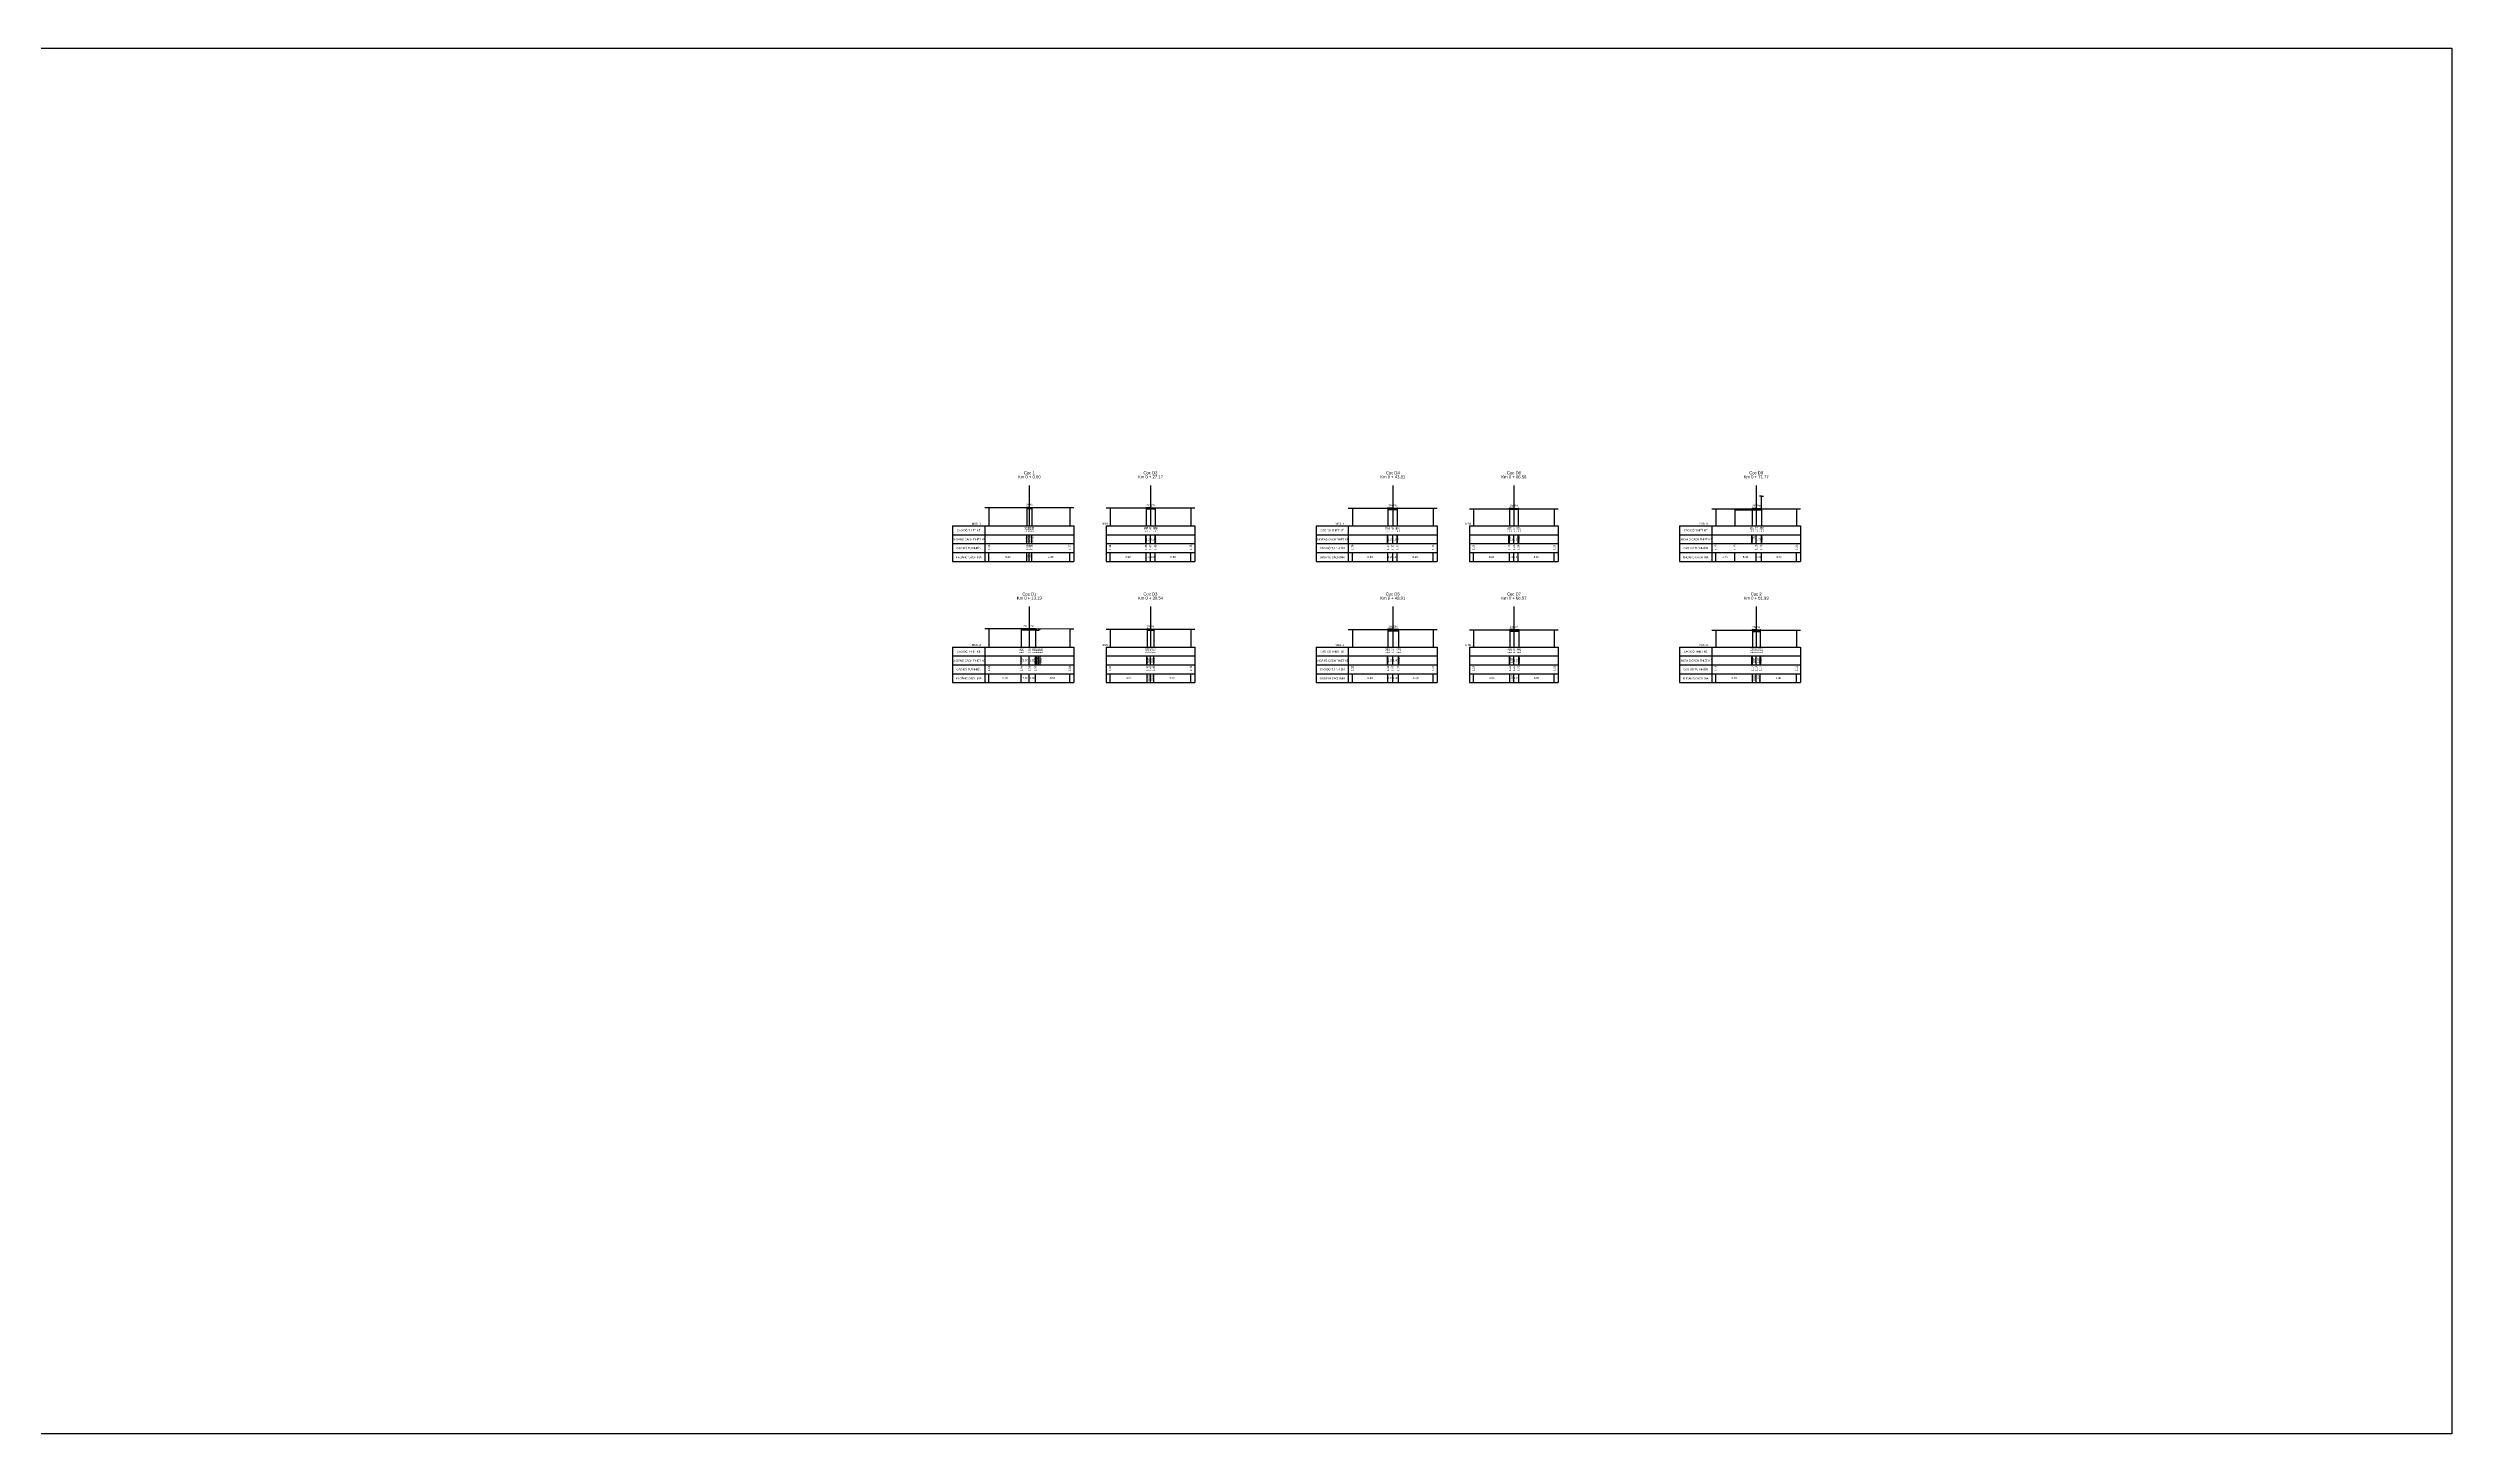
# Model space of a CAD drawing. Header units: inches. Extents: x -261 to 1013, y -2511 to 313.
# Drawn here: x 374 to 969, y -1384 to -1041 of the extents above; entities that cross this region are included whole.
import ezdxf
from ezdxf.enums import TextEntityAlignment as Align

# ---------------------------------------------------------------- set-up
doc = ezdxf.new("R2010")
doc.units = ezdxf.units.IN
doc.header["$MEASUREMENT"] = 0
for name, color, linetype in [('Bang TN tu nhien', 3, 'Continuous'), ('Dien thiet ke TN', 2, 'Continuous'), ('Duong cu', 8, 'Continuous'), ('Duong do thiet ke', 2, 'Continuous'), ('Duong dong trac ngang tu nhien', 9, 'Continuous'), ('KH_VAT', 8, 'Continuous'), ('Khuon duong1', 14, 'Continuous'), ('Mat duong PD 1', 1, 'Continuous'), ('Taluy', 1, 'Continuous'), ('Trac ngang tu nhien', 3, 'Continuous'), ('TracNgang', 7, 'Continuous')]:
    doc.layers.add(name, color=color, linetype=linetype)
doc.styles.add('BangTN', font='viet buddy.shx', dxfattribs={"width": 0.8})

# ---------------------------------------------------------------- blocks, each defined once
blk = doc.blocks.new('CHIEUDUNGVAT12')
at = {"layer": 'KH_VAT', "color": 1}
for q in [(-2.5, 15.6), (2.5, 15.6)]:
    blk.add_line((0, 15.6), q, dxfattribs=at)
at = {"layer": 'KH_VAT', "color": 7}
blk.add_lwpolyline([(0, 0), (0, 15.6)], dxfattribs=at)
blk = doc.blocks.new('ChieuDungVat4.dwg')
at = {"layer": 'KH_VAT', "color": 1}
blk.add_blockref('CHIEUDUNGVAT12', (0, 0), dxfattribs=at)

msp = doc.modelspace()

# ---------------------------------------------------------------- linework, layer by layer
msp.add_lwpolyline([(-221.37, -1040.75), (969.22, -1040.75), (969.22, -1383.87), (-221.37, -1383.87)], close=True)
at = {"layer": 'Bang TN tu nhien', "color": 3}
for p, q in [((616.92, -1149.04), (616.92, -1159.04)), ((646.92, -1149.04), (646.92, -1159.04)), ((706.92, -1149.04), (706.92, -1159.04)), ((736.92, -1149.04), (736.92, -1159.04)), ((796.92, -1149.04), (796.92, -1159.04)), ((597.92, -1159.04), (597.92, -1167.84)), ((597.92, -1159.04), (627.92, -1159.04)), ((605.92, -1159.04), (605.92, -1167.84)), ((627.92, -1159.04), (627.92, -1167.84)), ((635.92, -1159.04), (635.92, -1167.84)), ((635.92, -1159.04), (657.92, -1159.04)), ((657.92, -1159.04), (657.92, -1167.84)), ((687.92, -1159.04), (687.92, -1167.84)), ((687.92, -1159.04), (717.92, -1159.04)), ((695.92, -1159.04), (695.92, -1167.84)), ((717.92, -1159.04), (717.92, -1167.84)), ((725.92, -1159.04), (725.92, -1167.84)), ((725.92, -1159.04), (747.92, -1159.04)), ((747.92, -1159.04), (747.92, -1167.84)), ((777.92, -1159.04), (777.92, -1167.84)), ((777.92, -1159.04), (807.92, -1159.04)), ((785.92, -1159.04), (785.92, -1167.84)), ((807.92, -1159.04), (807.92, -1167.84)), ((597.92, -1161.24), (627.92, -1161.24)), ((597.92, -1163.44), (627.92, -1163.44)), ((597.92, -1165.64), (627.92, -1165.64)), ((635.92, -1161.24), (657.92, -1161.24)), ((635.92, -1163.44), (657.92, -1163.44)), ((635.92, -1165.64), (657.92, -1165.64)), ((687.92, -1161.24), (717.92, -1161.24)), ((687.92, -1163.44), (717.92, -1163.44)), ((687.92, -1165.64), (717.92, -1165.64)), ((725.92, -1161.24), (747.92, -1161.24)), ((725.92, -1163.44), (747.92, -1163.44)), ((725.92, -1165.64), (747.92, -1165.64)), ((777.92, -1161.24), (807.92, -1161.24)), ((777.92, -1163.44), (807.92, -1163.44)), ((777.92, -1165.64), (807.92, -1165.64)), ((597.92, -1167.84), (627.92, -1167.84)), ((635.92, -1167.84), (657.92, -1167.84)), ((687.92, -1167.84), (717.92, -1167.84)), ((725.92, -1167.84), (747.92, -1167.84)), ((777.92, -1167.84), (807.92, -1167.84)), ((616.92, -1179.04), (616.92, -1189.04)), ((646.92, -1179.04), (646.92, -1189.04)), ((706.92, -1179.04), (706.92, -1189.04)), ((736.92, -1179.04), (736.92, -1189.04)), ((796.92, -1179.04), (796.92, -1189.04)), ((597.92, -1189.04), (597.92, -1197.84)), ((597.92, -1189.04), (627.92, -1189.04)), ((605.92, -1189.04), (605.92, -1197.84)), ((627.92, -1189.04), (627.92, -1197.84)), ((635.92, -1189.04), (635.92, -1197.84)), ((635.92, -1189.04), (657.92, -1189.04)), ((657.92, -1189.04), (657.92, -1197.84)), ((687.92, -1189.04), (687.92, -1197.84)), ((687.92, -1189.04), (717.92, -1189.04)), ((695.92, -1189.04), (695.92, -1197.84)), ((717.92, -1189.04), (717.92, -1197.84)), ((725.92, -1189.04), (725.92, -1197.84)), ((725.92, -1189.04), (747.92, -1189.04)), ((747.92, -1189.04), (747.92, -1197.84)), ((777.92, -1189.04), (777.92, -1197.84)), ((777.92, -1189.04), (807.92, -1189.04)), ((785.92, -1189.04), (785.92, -1197.84)), ((807.92, -1189.04), (807.92, -1197.84)), ((597.92, -1191.24), (627.92, -1191.24)), ((597.92, -1193.44), (627.92, -1193.44)), ((597.92, -1195.64), (627.92, -1195.64)), ((635.92, -1191.24), (657.92, -1191.24)), ((635.92, -1193.44), (657.92, -1193.44)), ((635.92, -1195.64), (657.92, -1195.64)), ((687.92, -1191.24), (717.92, -1191.24)), ((687.92, -1193.44), (717.92, -1193.44)), ((687.92, -1195.64), (717.92, -1195.64)), ((725.92, -1191.24), (747.92, -1191.24)), ((725.92, -1193.44), (747.92, -1193.44)), ((725.92, -1195.64), (747.92, -1195.64)), ((777.92, -1191.24), (807.92, -1191.24)), ((777.92, -1193.44), (807.92, -1193.44)), ((777.92, -1195.64), (807.92, -1195.64)), ((597.92, -1197.84), (627.92, -1197.84)), ((635.92, -1197.84), (657.92, -1197.84)), ((687.92, -1197.84), (717.92, -1197.84)), ((725.92, -1197.84), (747.92, -1197.84)), ((777.92, -1197.84), (807.92, -1197.84))]:
    msp.add_line(p, q, dxfattribs=at)
at = {"layer": 'Dien thiet ke TN'}
for p, q in [((616.32, -1154.47), (616.32, -1159.04)), ((616.32, -1154.47), (616.32, -1159.04)), ((616.32, -1154.47), (616.32, -1159.04)), ((616.32, -1154.47), (616.32, -1159.04)), ((616.32, -1154.47), (616.32, -1159.04)), ((616.92, -1154.48), (616.92, -1159.04)), ((616.92, -1154.48), (616.92, -1159.04)), ((617.52, -1154.47), (617.52, -1159.04)), ((617.52, -1154.47), (617.52, -1159.04)), ((617.52, -1154.47), (617.52, -1159.04)), ((617.52, -1154.47), (617.52, -1159.04)), ((617.52, -1154.47), (617.52, -1159.04)), ((645.82, -1154.55), (645.82, -1159.04)), ((645.82, -1154.55), (645.82, -1159.04)), ((645.82, -1154.55), (645.82, -1159.04)), ((645.82, -1154.55), (645.82, -1159.04)), ((645.82, -1154.55), (645.82, -1159.04)), ((646.92, -1154.57), (646.92, -1159.04)), ((646.92, -1154.57), (646.92, -1159.04)), ((648.12, -1154.55), (648.12, -1159.04)), ((648.12, -1154.55), (648.12, -1159.04)), ((648.12, -1154.55), (648.12, -1159.04)), ((648.12, -1154.55), (648.12, -1159.04)), ((648.12, -1154.55), (648.12, -1159.04)), ((705.72, -1154.61), (705.72, -1159.04)), ((705.72, -1154.61), (705.72, -1159.04)), ((705.72, -1154.61), (705.72, -1159.04)), ((705.72, -1154.61), (705.72, -1159.04)), ((705.72, -1154.61), (705.72, -1159.04)), ((706.92, -1154.63), (706.92, -1159.04)), ((706.92, -1154.63), (706.92, -1159.04)), ((708.02, -1154.61), (708.02, -1159.04)), ((708.02, -1154.61), (708.02, -1159.04)), ((708.02, -1154.61), (708.02, -1159.04)), ((708.02, -1154.61), (708.02, -1159.04)), ((708.02, -1154.61), (708.02, -1159.04)), ((735.82, -1154.68), (735.82, -1159.04)), ((735.82, -1154.68), (735.82, -1159.04)), ((735.82, -1154.68), (735.82, -1159.04)), ((735.82, -1154.68), (735.82, -1159.04)), ((735.82, -1154.68), (735.82, -1159.04)), ((736.92, -1154.7), (736.92, -1159.04)), ((736.92, -1154.7), (736.92, -1159.04)), ((738.02, -1154.68), (738.02, -1159.04)), ((738.02, -1154.68), (738.02, -1159.04)), ((738.02, -1154.68), (738.02, -1159.04)), ((738.02, -1154.68), (738.02, -1159.04)), ((738.02, -1154.68), (738.02, -1159.04)), ((795.92, -1154.7), (795.92, -1159.04)), ((795.92, -1154.7), (795.92, -1159.04)), ((795.92, -1154.7), (795.92, -1159.04)), ((795.92, -1154.7), (795.92, -1159.04)), ((795.92, -1154.7), (795.92, -1159.04)), ((796.92, -1154.72), (796.92, -1159.04)), ((796.92, -1154.72), (796.92, -1159.04)), ((798.22, -1154.7), (798.22, -1159.04)), ((798.22, -1154.7), (798.22, -1159.04)), ((798.22, -1154.7), (798.22, -1159.04)), ((798.22, -1154.7), (798.22, -1159.04)), ((798.22, -1154.7), (798.22, -1159.04)), ((614.92, -1184.49), (614.92, -1189.04)), ((614.92, -1184.49), (614.92, -1189.04)), ((614.92, -1184.49), (614.92, -1189.04)), ((614.92, -1184.49), (614.92, -1189.04)), ((614.92, -1184.49), (614.92, -1189.04)), ((616.92, -1184.53), (616.92, -1189.04)), ((616.92, -1184.53), (616.92, -1189.04)), ((618.42, -1184.5), (618.42, -1189.04)), ((618.42, -1184.5), (618.42, -1189.04)), ((618.42, -1184.5), (618.42, -1189.04)), ((618.42, -1184.5), (618.42, -1189.04)), ((618.42, -1184.5), (618.42, -1189.04)), ((646.12, -1184.57), (646.12, -1189.04)), ((646.12, -1184.57), (646.12, -1189.04)), ((646.12, -1184.57), (646.12, -1189.04)), ((646.12, -1184.57), (646.12, -1189.04)), ((646.12, -1184.57), (646.12, -1189.04)), ((646.92, -1184.59), (646.92, -1189.04)), ((646.92, -1184.59), (646.92, -1189.04)), ((647.72, -1184.57), (647.72, -1189.04)), ((647.72, -1184.57), (647.72, -1189.04)), ((647.72, -1184.57), (647.72, -1189.04)), ((647.72, -1184.57), (647.72, -1189.04)), ((647.72, -1184.57), (647.72, -1189.04)), ((705.72, -1184.63), (705.72, -1189.04)), ((705.72, -1184.63), (705.72, -1189.04)), ((705.72, -1184.63), (705.72, -1189.04)), ((705.72, -1184.63), (705.72, -1189.04)), ((705.72, -1184.63), (705.72, -1189.04)), ((708.32, -1184.62), (708.32, -1189.04)), ((708.32, -1184.62), (708.32, -1189.04)), ((708.32, -1184.62), (708.32, -1189.04)), ((708.32, -1184.62), (708.32, -1189.04)), ((708.32, -1184.62), (708.32, -1189.04)), ((706.92, -1184.65), (706.92, -1189.04)), ((706.92, -1184.65), (706.92, -1189.04)), ((735.92, -1184.69), (735.92, -1189.04)), ((735.92, -1184.69), (735.92, -1189.04)), ((735.92, -1184.69), (735.92, -1189.04)), ((735.92, -1184.69), (735.92, -1189.04)), ((735.92, -1184.69), (735.92, -1189.04)), ((736.92, -1184.71), (736.92, -1189.04)), ((736.92, -1184.71), (736.92, -1189.04)), ((738.12, -1184.69), (738.12, -1189.04)), ((738.12, -1184.69), (738.12, -1189.04)), ((738.12, -1184.69), (738.12, -1189.04)), ((738.12, -1184.69), (738.12, -1189.04)), ((738.12, -1184.69), (738.12, -1189.04)), ((796.02, -1184.74), (796.02, -1189.04)), ((796.02, -1184.74), (796.02, -1189.04)), ((796.02, -1184.74), (796.02, -1189.04)), ((796.02, -1184.74), (796.02, -1189.04)), ((796.02, -1184.74), (796.02, -1189.04)), ((796.92, -1184.75), (796.92, -1189.04)), ((796.92, -1184.75), (796.92, -1189.04)), ((797.92, -1184.73), (797.92, -1189.04)), ((797.92, -1184.73), (797.92, -1189.04)), ((797.92, -1184.73), (797.92, -1189.04)), ((797.92, -1184.73), (797.92, -1189.04)), ((797.92, -1184.73), (797.92, -1189.04))]:
    msp.add_line(p, q, dxfattribs=at)
at = {"layer": 'Duong cu'}
for points in [[(616.32, -1154.48), (616.32, -1154.77), (616.92, -1154.77), (617.52, -1154.77), (617.52, -1154.48)], [(616.32, -1154.55), (616.92, -1154.55), (617.52, -1154.55)], [(616.32, -1154.65), (616.92, -1154.65), (617.52, -1154.65)], [(645.82, -1154.59), (645.82, -1154.88), (646.92, -1154.86), (648.12, -1154.88), (648.12, -1154.59)], [(645.82, -1154.66), (646.92, -1154.64), (648.12, -1154.66)], [(645.82, -1154.76), (646.92, -1154.74), (648.12, -1154.76)], [(705.72, -1154.67), (705.72, -1154.96), (706.92, -1154.96), (708.02, -1154.96), (708.02, -1154.67)], [(705.72, -1154.74), (706.92, -1154.74), (708.02, -1154.74)], [(705.72, -1154.84), (706.92, -1154.84), (708.02, -1154.84)], [(791.62, -1154.8), (791.62, -1155.08), (796.92, -1155.08), (798.22, -1155.08), (798.22, -1154.8)], [(791.62, -1154.86), (796.92, -1154.86), (798.22, -1154.86)], [(791.62, -1154.96), (796.92, -1154.96), (798.22, -1154.96)], [(614.92, -1184.49), (614.92, -1184.78), (616.92, -1184.78), (618.42, -1184.78), (618.42, -1184.49)], [(614.92, -1184.56), (616.92, -1184.56), (618.42, -1184.56)], [(614.92, -1184.66), (616.92, -1184.66), (618.42, -1184.66)], [(646.12, -1184.64), (646.12, -1184.93), (646.92, -1184.9), (647.72, -1184.93), (647.72, -1184.64)], [(646.12, -1184.71), (646.92, -1184.68), (647.72, -1184.71)], [(646.12, -1184.81), (646.92, -1184.78), (647.72, -1184.81)], [(705.72, -1184.73), (705.72, -1185.01), (706.92, -1185.01), (708.32, -1185.01), (708.32, -1184.73)], [(705.72, -1184.8), (706.92, -1184.8), (708.32, -1184.8)], [(705.72, -1184.89), (706.92, -1184.89), (708.32, -1184.89)], [(735.92, -1184.8), (735.92, -1185.08), (736.92, -1185.08), (738.12, -1185.08), (738.12, -1184.8)], [(735.92, -1184.86), (736.92, -1184.86), (738.12, -1184.86)], [(735.92, -1184.96), (736.92, -1184.96), (738.12, -1184.96)], [(796.02, -1184.87), (796.02, -1185.16), (796.92, -1185.19), (797.92, -1185.16), (797.92, -1184.87)], [(796.02, -1184.94), (796.92, -1184.97), (797.92, -1184.94)], [(796.02, -1185.04), (796.92, -1185.07), (797.92, -1185.04)]]:
    msp.add_lwpolyline(points, dxfattribs=at)
at = {"layer": 'Duong do thiet ke', "color": 1}
for centre in [(616.92, -1154.48), (646.92, -1154.57), (706.92, -1154.63), (736.92, -1154.7), (796.92, -1154.72), (616.92, -1184.53), (646.92, -1184.59), (706.92, -1184.65), (736.92, -1184.71), (796.92, -1184.75)]:
    msp.add_circle(centre, 0.1, dxfattribs=at)
at = {"layer": 'Duong dong trac ngang tu nhien', "color": 8}
for p, q in [((606.92, -1154.49), (606.92, -1159.04)), ((616.32, -1154.48), (616.32, -1159.04)), ((616.92, -1154.48), (616.92, -1159.04)), ((617.52, -1154.48), (617.52, -1159.04)), ((626.92, -1154.48), (626.92, -1159.04)), ((636.92, -1154.6), (636.92, -1159.04)), ((645.82, -1154.59), (645.82, -1159.04)), ((646.92, -1154.57), (646.92, -1159.04)), ((648.12, -1154.59), (648.12, -1159.04)), ((656.92, -1154.59), (656.92, -1159.04)), ((696.92, -1154.68), (696.92, -1159.04)), ((705.72, -1154.67), (705.72, -1159.04)), ((706.92, -1154.67), (706.92, -1159.04)), ((708.02, -1154.67), (708.02, -1159.04)), ((716.92, -1154.68), (716.92, -1159.04)), ((726.92, -1154.8), (726.92, -1159.04)), ((735.82, -1154.8), (735.82, -1159.04)), ((736.92, -1154.8), (736.92, -1159.04)), ((738.02, -1154.8), (738.02, -1159.04)), ((746.92, -1154.8), (746.92, -1159.04)), ((786.92, -1154.8), (786.92, -1159.04)), ((791.62, -1154.8), (791.62, -1159.04)), ((796.92, -1154.8), (796.92, -1159.04)), ((798.22, -1154.8), (798.22, -1159.04)), ((806.92, -1154.8), (806.92, -1159.04)), ((606.92, -1184.48), (606.92, -1189.04)), ((614.92, -1184.49), (614.92, -1189.04)), ((616.92, -1184.49), (616.92, -1189.04)), ((618.42, -1184.49), (618.42, -1189.04)), ((626.92, -1184.5), (626.92, -1189.04)), ((636.92, -1184.63), (636.92, -1189.04)), ((646.92, -1184.61), (646.92, -1189.04)), ((646.12, -1184.64), (646.12, -1189.04)), ((647.72, -1184.64), (647.72, -1189.04)), ((656.92, -1184.64), (656.92, -1189.04)), ((696.92, -1184.73), (696.92, -1189.04)), ((705.72, -1184.73), (705.72, -1189.04)), ((706.92, -1184.73), (706.92, -1189.04)), ((708.32, -1184.73), (708.32, -1189.04)), ((716.92, -1184.73), (716.92, -1189.04)), ((726.92, -1184.8), (726.92, -1189.04)), ((735.92, -1184.8), (735.92, -1189.04)), ((736.92, -1184.8), (736.92, -1189.04)), ((738.12, -1184.8), (738.12, -1189.04)), ((746.92, -1184.78), (746.92, -1189.04)), ((786.92, -1184.87), (786.92, -1189.04)), ((796.02, -1184.87), (796.02, -1189.04)), ((796.92, -1184.9), (796.92, -1189.04)), ((797.92, -1184.87), (797.92, -1189.04)), ((806.92, -1184.87), (806.92, -1189.04))]:
    msp.add_line(p, q, dxfattribs=at)
at = {"layer": 'Khuon duong1', "color": 3}
for points in [[(616.32, -1154.47), (616.32, -1154.62), (616.32, -1154.72), (616.92, -1154.73), (616.92, -1154.63), (616.92, -1154.48)], [(616.92, -1154.48), (616.92, -1154.63), (616.92, -1154.73), (617.52, -1154.72), (617.52, -1154.62), (617.52, -1154.47)], [(645.82, -1154.55), (645.82, -1154.7), (645.82, -1154.8), (646.92, -1154.82), (646.92, -1154.72), (646.92, -1154.57)], [(646.92, -1154.57), (646.92, -1154.72), (646.92, -1154.82), (648.12, -1154.8), (648.12, -1154.7), (648.12, -1154.55)], [(705.72, -1154.61), (705.72, -1154.76), (705.72, -1154.86), (706.92, -1154.88), (706.92, -1154.78), (706.92, -1154.63)], [(706.92, -1154.63), (706.92, -1154.78), (706.92, -1154.88), (708.02, -1154.86), (708.02, -1154.76), (708.02, -1154.61)], [(735.82, -1154.68), (735.82, -1154.83), (735.82, -1154.93), (736.92, -1154.95), (736.92, -1154.85), (736.92, -1154.7)], [(736.92, -1154.7), (736.92, -1154.85), (736.92, -1154.95), (738.02, -1154.93), (738.02, -1154.83), (738.02, -1154.68)], [(795.92, -1154.7), (795.92, -1154.85), (795.92, -1154.95), (796.92, -1154.97), (796.92, -1154.87), (796.92, -1154.72)], [(796.92, -1154.72), (796.92, -1154.87), (796.92, -1154.97), (798.22, -1154.95), (798.22, -1154.85), (798.22, -1154.7)], [(614.92, -1184.49), (614.92, -1184.64), (614.92, -1184.74), (616.92, -1184.78), (616.92, -1184.68), (616.92, -1184.53)], [(616.92, -1184.53), (616.92, -1184.68), (616.92, -1184.78), (618.42, -1184.75), (618.42, -1184.65), (618.42, -1184.5)], [(646.12, -1184.57), (646.12, -1184.72), (646.12, -1184.82), (646.92, -1184.84), (646.92, -1184.74), (646.92, -1184.59)], [(646.92, -1184.59), (646.92, -1184.74), (646.92, -1184.84), (647.72, -1184.82), (647.72, -1184.72), (647.72, -1184.57)], [(705.72, -1184.63), (705.72, -1184.78), (705.72, -1184.88), (706.92, -1184.9), (706.92, -1184.8), (706.92, -1184.65)], [(706.92, -1184.65), (706.92, -1184.8), (706.92, -1184.9), (708.32, -1184.87), (708.32, -1184.77), (708.32, -1184.62)], [(735.92, -1184.69), (735.92, -1184.84), (735.92, -1184.94), (736.92, -1184.96), (736.92, -1184.86), (736.92, -1184.71)], [(736.92, -1184.71), (736.92, -1184.86), (736.92, -1184.96), (738.12, -1184.94), (738.12, -1184.84), (738.12, -1184.69)], [(796.02, -1184.74), (796.02, -1184.89), (796.02, -1184.99), (796.92, -1185), (796.92, -1184.9), (796.92, -1184.75)], [(796.92, -1184.75), (796.92, -1184.9), (796.92, -1185), (797.92, -1184.98), (797.92, -1184.88), (797.92, -1184.73)]]:
    msp.add_lwpolyline(points, dxfattribs=at)
at = {"layer": 'Khuon duong1', "color": 2}
for points in [[(616.32, -1154.62), (616.92, -1154.63)], [(616.92, -1154.63), (617.52, -1154.62)], [(645.82, -1154.7), (646.92, -1154.72)], [(646.92, -1154.72), (648.12, -1154.7)], [(705.72, -1154.76), (706.92, -1154.78)], [(706.92, -1154.78), (708.02, -1154.76)], [(735.82, -1154.83), (736.92, -1154.85)], [(736.92, -1154.85), (738.02, -1154.83)], [(795.92, -1154.85), (796.92, -1154.87)], [(796.92, -1154.87), (798.22, -1154.85)], [(614.92, -1184.64), (616.92, -1184.68)], [(616.92, -1184.68), (618.42, -1184.65)], [(646.12, -1184.72), (646.92, -1184.74)], [(646.92, -1184.74), (647.72, -1184.72)], [(705.72, -1184.78), (706.92, -1184.8)], [(706.92, -1184.8), (708.32, -1184.77)], [(735.92, -1184.84), (736.92, -1184.86)], [(736.92, -1184.86), (738.12, -1184.84)], [(796.02, -1184.89), (796.92, -1184.9)], [(796.92, -1184.9), (797.92, -1184.88)]]:
    msp.add_lwpolyline(points, dxfattribs=at)
at = {"layer": 'Mat duong PD 1'}
for points in [[(616.92, -1154.48), (616.32, -1154.47)], [(616.92, -1154.48), (617.52, -1154.47)], [(646.92, -1154.57), (645.82, -1154.55)], [(646.92, -1154.57), (648.12, -1154.55)], [(706.92, -1154.63), (705.72, -1154.61)], [(706.92, -1154.63), (708.02, -1154.61)], [(736.92, -1154.7), (735.82, -1154.68)], [(736.92, -1154.7), (738.02, -1154.68)], [(796.92, -1154.72), (795.92, -1154.7)], [(796.92, -1154.72), (798.22, -1154.7)], [(616.92, -1184.53), (614.92, -1184.49)], [(616.92, -1184.53), (618.42, -1184.5)], [(646.92, -1184.59), (646.12, -1184.57)], [(646.92, -1184.59), (647.72, -1184.57)], [(706.92, -1184.65), (705.72, -1184.63)], [(706.92, -1184.65), (708.32, -1184.62)], [(736.92, -1184.71), (735.92, -1184.69)], [(736.92, -1184.71), (738.12, -1184.69)], [(796.92, -1184.75), (796.02, -1184.74)], [(796.92, -1184.75), (797.92, -1184.73)]]:
    msp.add_lwpolyline(points, dxfattribs=at)
at = {"layer": 'Taluy'}
for points in [[(616.32, -1154.47), (616.3, -1154.48), (616.3, -1154.48)], [(617.52, -1154.47), (617.53, -1154.48), (617.53, -1154.48)], [(645.82, -1154.55), (645.77, -1154.59), (645.77, -1154.59)], [(648.12, -1154.55), (648.16, -1154.59), (648.16, -1154.59)], [(705.72, -1154.61), (705.65, -1154.67), (705.65, -1154.67)], [(708.02, -1154.61), (708.08, -1154.67), (708.08, -1154.67)], [(735.82, -1154.68), (735.7, -1154.8), (735.7, -1154.8)], [(738.02, -1154.68), (738.14, -1154.8), (738.14, -1154.8)], [(795.92, -1154.7), (795.82, -1154.8), (795.82, -1154.8)], [(798.22, -1154.7), (798.32, -1154.8), (798.32, -1154.8)], [(614.92, -1184.49), (614.91, -1184.49), (614.91, -1184.49)], [(618.42, -1184.5), (618.82, -1184.9), (619.22, -1184.9), (619.62, -1184.5), (619.62, -1184.5)], [(646.12, -1184.57), (646.04, -1184.64), (646.04, -1184.64)], [(647.72, -1184.57), (647.79, -1184.64), (647.79, -1184.64)], [(705.72, -1184.63), (705.62, -1184.73), (705.62, -1184.73)], [(708.32, -1184.62), (708.42, -1184.73), (708.42, -1184.73)], [(735.92, -1184.69), (735.81, -1184.8), (735.81, -1184.8)], [(738.12, -1184.69), (738.22, -1184.79), (738.22, -1184.79)], [(796.02, -1184.74), (795.88, -1184.87), (795.88, -1184.87)], [(797.92, -1184.73), (798.06, -1184.87), (798.06, -1184.87)]]:
    msp.add_lwpolyline(points, dxfattribs=at)
at = {"layer": 'Trac ngang tu nhien', "color": 3}
for points in [[(605.92, -1154.49), (606.92, -1154.49), (616.32, -1154.48), (616.92, -1154.48), (617.52, -1154.48), (626.92, -1154.48), (627.92, -1154.48)], [(635.92, -1154.6), (636.92, -1154.6), (645.82, -1154.59), (646.92, -1154.57), (648.12, -1154.59), (656.92, -1154.59), (657.92, -1154.59)], [(695.92, -1154.68), (696.92, -1154.68), (705.72, -1154.67), (706.92, -1154.67), (708.02, -1154.67), (716.92, -1154.68), (717.92, -1154.68)], [(725.92, -1154.8), (726.92, -1154.8), (735.82, -1154.8), (736.92, -1154.8), (738.02, -1154.8), (746.92, -1154.8), (747.92, -1154.8)], [(785.92, -1154.8), (786.92, -1154.8), (791.62, -1154.8), (796.92, -1154.8), (798.22, -1154.8), (806.92, -1154.8), (807.92, -1154.8)], [(605.92, -1184.48), (606.92, -1184.48), (614.92, -1184.49), (616.92, -1184.49), (618.42, -1184.49), (626.92, -1184.5), (627.92, -1184.5)], [(635.92, -1184.63), (636.92, -1184.63), (646.12, -1184.64), (646.92, -1184.61), (647.72, -1184.64), (656.92, -1184.64), (657.92, -1184.64)], [(695.92, -1184.73), (696.92, -1184.73), (705.72, -1184.73), (706.92, -1184.73), (708.32, -1184.73), (716.92, -1184.73), (717.92, -1184.73)], [(725.92, -1184.8), (726.92, -1184.8), (735.92, -1184.8), (736.92, -1184.8), (738.12, -1184.8), (746.92, -1184.78), (747.92, -1184.78)], [(785.92, -1184.87), (786.92, -1184.87), (796.02, -1184.87), (796.92, -1184.9), (797.92, -1184.87), (806.92, -1184.87), (807.92, -1184.87)]]:
    msp.add_lwpolyline(points, dxfattribs=at)
at = {"layer": 'TracNgang', "color": 3}
for p, q in [((606.92, -1167.84), (606.92, -1165.64)), ((616.32, -1167.84), (616.32, -1165.64)), ((616.92, -1167.84), (616.92, -1165.64)), ((617.52, -1167.84), (617.52, -1165.64)), ((626.92, -1167.84), (626.92, -1165.64)), ((636.92, -1167.84), (636.92, -1165.64)), ((645.82, -1167.84), (645.82, -1165.64)), ((646.92, -1167.84), (646.92, -1165.64)), ((648.12, -1167.84), (648.12, -1165.64)), ((656.92, -1167.84), (656.92, -1165.64)), ((696.92, -1167.84), (696.92, -1165.64)), ((705.72, -1167.84), (705.72, -1165.64)), ((706.92, -1167.84), (706.92, -1165.64)), ((708.02, -1167.84), (708.02, -1165.64)), ((716.92, -1167.84), (716.92, -1165.64)), ((726.92, -1167.84), (726.92, -1165.64)), ((735.82, -1167.84), (735.82, -1165.64)), ((736.92, -1167.84), (736.92, -1165.64)), ((738.02, -1167.84), (738.02, -1165.64)), ((746.92, -1167.84), (746.92, -1165.64)), ((786.92, -1167.84), (786.92, -1165.64)), ((791.62, -1167.84), (791.62, -1165.64)), ((796.92, -1167.84), (796.92, -1165.64)), ((798.22, -1167.84), (798.22, -1165.64)), ((806.92, -1167.84), (806.92, -1165.64)), ((606.92, -1197.84), (606.92, -1195.64)), ((614.92, -1197.84), (614.92, -1195.64)), ((616.92, -1197.84), (616.92, -1195.64)), ((618.42, -1197.84), (618.42, -1195.64)), ((626.92, -1197.84), (626.92, -1195.64)), ((636.92, -1197.84), (636.92, -1195.64)), ((646.12, -1197.84), (646.12, -1195.64)), ((646.92, -1197.84), (646.92, -1195.64)), ((647.72, -1197.84), (647.72, -1195.64)), ((656.92, -1197.84), (656.92, -1195.64)), ((696.92, -1197.84), (696.92, -1195.64)), ((705.72, -1197.84), (705.72, -1195.64)), ((706.92, -1197.84), (706.92, -1195.64)), ((708.32, -1197.84), (708.32, -1195.64)), ((716.92, -1197.84), (716.92, -1195.64)), ((726.92, -1197.84), (726.92, -1195.64)), ((735.92, -1197.84), (735.92, -1195.64)), ((736.92, -1197.84), (736.92, -1195.64)), ((738.12, -1197.84), (738.12, -1195.64)), ((746.92, -1197.84), (746.92, -1195.64)), ((786.92, -1197.84), (786.92, -1195.64)), ((796.02, -1197.84), (796.02, -1195.64)), ((796.92, -1197.84), (796.92, -1195.64)), ((797.92, -1197.84), (797.92, -1195.64)), ((806.92, -1197.84), (806.92, -1195.64))]:
    msp.add_line(p, q, dxfattribs=at)
at = {"layer": 'TracNgang', "color": 2}
for p, q in [((616.3, -1163.44), (616.3, -1161.24)), ((616.32, -1163.44), (616.32, -1161.24)), ((616.92, -1163.44), (616.92, -1161.24)), ((617.52, -1163.44), (617.52, -1161.24)), ((617.53, -1163.44), (617.53, -1161.24)), ((645.77, -1163.44), (645.77, -1161.24)), ((645.82, -1163.44), (645.82, -1161.24)), ((646.92, -1163.44), (646.92, -1161.24)), ((648.12, -1163.44), (648.12, -1161.24)), ((648.16, -1163.44), (648.16, -1161.24)), ((705.65, -1163.44), (705.65, -1161.24)), ((705.72, -1163.44), (705.72, -1161.24)), ((706.92, -1163.44), (706.92, -1161.24)), ((708.02, -1163.44), (708.02, -1161.24)), ((708.08, -1163.44), (708.08, -1161.24)), ((735.7, -1163.44), (735.7, -1161.24)), ((735.82, -1163.44), (735.82, -1161.24)), ((736.92, -1163.44), (736.92, -1161.24)), ((738.02, -1163.44), (738.02, -1161.24)), ((738.14, -1163.44), (738.14, -1161.24)), ((795.82, -1163.44), (795.82, -1161.24)), ((795.92, -1163.44), (795.92, -1161.24)), ((796.92, -1163.44), (796.92, -1161.24)), ((798.22, -1163.44), (798.22, -1161.24)), ((798.32, -1163.44), (798.32, -1161.24)), ((614.91, -1193.44), (614.91, -1191.24)), ((614.92, -1193.44), (614.92, -1191.24)), ((616.92, -1193.44), (616.92, -1191.24)), ((618.42, -1193.44), (618.42, -1191.24)), ((618.82, -1193.44), (618.82, -1191.24)), ((619.22, -1193.44), (619.22, -1191.24)), ((619.62, -1193.44), (619.62, -1191.24)), ((619.62, -1193.44), (619.62, -1191.24)), ((646.04, -1193.44), (646.04, -1191.24)), ((646.12, -1193.44), (646.12, -1191.24)), ((646.92, -1193.44), (646.92, -1191.24)), ((647.72, -1193.44), (647.72, -1191.24)), ((647.79, -1193.44), (647.79, -1191.24)), ((705.62, -1193.44), (705.62, -1191.24)), ((705.72, -1193.44), (705.72, -1191.24)), ((706.92, -1193.44), (706.92, -1191.24)), ((708.32, -1193.44), (708.32, -1191.24)), ((708.42, -1193.44), (708.42, -1191.24)), ((735.81, -1193.44), (735.81, -1191.24)), ((735.92, -1193.44), (735.92, -1191.24)), ((736.92, -1193.44), (736.92, -1191.24)), ((738.12, -1193.44), (738.12, -1191.24)), ((738.22, -1193.44), (738.22, -1191.24)), ((795.88, -1193.44), (795.88, -1191.24)), ((796.02, -1193.44), (796.02, -1191.24)), ((796.92, -1193.44), (796.92, -1191.24)), ((797.92, -1193.44), (797.92, -1191.24)), ((798.06, -1193.44), (798.06, -1191.24))]:
    msp.add_line(p, q, dxfattribs=at)

# ---------------------------------------------------------------- block references
at = {"color": 3, "xscale": 0.2, "yscale": 0.2000000000000002, "zscale": 0.2}
msp.add_blockref('ChieuDungVat4.dwg', (798.22, -1154.8), dxfattribs=at)

# ---------------------------------------------------------------- texts
at = {"layer": 'Bang TN tu nhien', "color": 3, "style": 'BangTN', "width": 0.8}
for s, p in [('CAO ĐỘ THIẾT KẾ', (601.92, -1160.14)), ('CAO ĐỘ THIẾT KẾ', (691.92, -1160.14)), ('CAO ĐỘ THIẾT KẾ', (781.92, -1160.14)), ('KHOẢNG CÁCH THIÊT KẾ', (601.92, -1162.34)), ('KHOẢNG CÁCH MIA', (601.92, -1166.74)), ('CAO ĐỘ TỰ NHIÊN', (601.92, -1164.54)), ('KHOẢNG CÁCH THIÊT KẾ', (691.92, -1162.34)), ('KHOẢNG CÁCH MIA', (691.92, -1166.74)), ('CAO ĐỘ TỰ NHIÊN', (691.92, -1164.54)), ('KHOẢNG CÁCH THIÊT KẾ', (781.92, -1162.34)), ('KHOẢNG CÁCH MIA', (781.92, -1166.74)), ('CAO ĐỘ TỰ NHIÊN', (781.92, -1164.54)), ('CAO ĐỘ THIẾT KẾ', (601.92, -1190.14)), ('CAO ĐỘ THIẾT KẾ', (691.92, -1190.14)), ('CAO ĐỘ THIẾT KẾ', (781.92, -1190.14)), ('KHOẢNG CÁCH THIÊT KẾ', (601.92, -1192.34)), ('KHOẢNG CÁCH MIA', (601.92, -1196.74)), ('CAO ĐỘ TỰ NHIÊN', (601.92, -1194.54)), ('KHOẢNG CÁCH THIÊT KẾ', (691.92, -1192.34)), ('KHOẢNG CÁCH MIA', (691.92, -1196.74)), ('CAO ĐỘ TỰ NHIÊN', (691.92, -1194.54)), ('KHOẢNG CÁCH THIÊT KẾ', (781.92, -1192.34)), ('KHOẢNG CÁCH MIA', (781.92, -1196.74)), ('CAO ĐỘ TỰ NHIÊN', (781.92, -1194.54))]:
    msp.add_text(s, height=0.5, dxfattribs=at).set_placement(p, align=Align.MIDDLE)
at = {"layer": 'Dien thiet ke TN', "color": 2, "style": 'BangTN', "width": 0.8}
for rotation, p in [(358.85424, (616.62, -1154.23)), (1.14576, (617.21, -1154.23)), (358.85424, (646.37, -1154.31)), (1.14576, (647.51, -1154.31)), (358.85424, (706.32, -1154.37)), (1.14576, (707.46, -1154.37)), (358.85424, (736.37, -1154.44)), (1.14576, (737.46, -1154.44)), (358.85424, (796.42, -1154.46)), (1.14576, (797.56, -1154.46)), (358.85424, (615.92, -1184.26)), (1.14576, (617.66, -1184.26)), (358.85424, (646.52, -1184.33)), (1.14576, (647.31, -1184.33)), (358.85424, (706.32, -1184.39)), (1.14576, (707.61, -1184.39)), (358.85424, (736.42, -1184.45)), (1.14576, (737.51, -1184.45)), (358.85424, (796.47, -1184.5)), (1.14576, (797.41, -1184.49))]:
    msp.add_text('2%', height=0.5, rotation=rotation, dxfattribs=at).set_placement(p, align=Align.BOTTOM_CENTER)
at = {"layer": 'Trac ngang tu nhien', "color": 3, "style": 'BangTN'}
for s, p in [('Km 0 + 0.00', (616.92, -1147.29)), ('Cọc 1', (616.92, -1146.29)), ('Km 0 + 27.17', (646.92, -1147.29)), ('Cọc D2', (646.92, -1146.29)), ('Km 0 + 43.81', (706.92, -1147.29)), ('Cọc D4', (706.92, -1146.29)), ('Km 0 + 66.56', (736.92, -1147.29)), ('Cọc D6', (736.92, -1146.29)), ('Km 0 + 71.77', (796.92, -1147.29)), ('Cọc D8', (796.92, -1146.29)), ('Km 0 + 13.19', (616.92, -1177.29)), ('Cọc D1', (616.92, -1176.29)), ('Km 0 + 30.54', (646.92, -1177.29)), ('Cọc D3', (646.92, -1176.29)), ('Km 0 + 49.91', (706.92, -1177.29)), ('Cọc D5', (706.92, -1176.29)), ('Km 0 + 68.57', (736.92, -1177.29)), ('Cọc D7', (736.92, -1176.29)), ('Km 0 + 81.99', (796.92, -1177.29)), ('Cọc 2', (796.92, -1176.29))]:
    msp.add_text(s, height=0.75, dxfattribs=at).set_placement(p, align=Align.CENTER)
at = {"layer": 'Trac ngang tu nhien', "color": 3, "char_height": 0.5, "style": 'BangTN'}
for insert, attachment_point in [((604.92, -1158.79), 9), ((634.92, -1158.79), 7), ((694.92, -1158.79), 9), ((724.92, -1158.79), 7), ((784.92, -1158.79), 9), ((604.92, -1188.79), 9), ((634.92, -1188.79), 7), ((694.92, -1188.79), 9), ((724.92, -1188.79), 7), ((784.92, -1188.79), 9)]:
    msp.add_mtext('MSS -3', dxfattribs=dict(at, insert=insert, attachment_point=attachment_point))
at = {"layer": 'TracNgang', "color": 2, "style": 'BangTN', "width": 0.8}
for s, p in [('1.56', (615.99, -1159.29)), ('1.57', (616.49, -1159.29)), ('1.56', (616.83, -1159.29)), ('1.57', (617.33, -1159.29)), ('1.56', (617.83, -1159.29)), ('1.45', (645.55, -1159.29)), ('1.49', (646.05, -1159.29)), ('1.47', (646.92, -1159.29)), ('1.49', (647.89, -1159.29)), ('1.45', (648.39, -1159.29)), ('1.37', (705.43, -1159.29)), ('1.44', (705.93, -1159.29)), ('1.42', (706.92, -1159.29)), ('1.44', (707.8, -1159.29)), ('1.37', (708.3, -1159.29)), ('1.25', (735.51, -1159.29)), ('1.36', (736.01, -1159.29)), ('1.34', (736.92, -1159.29)), ('1.36', (737.83, -1159.29)), ('1.24', (738.33, -1159.29)), ('1.25', (795.62, -1159.29)), ('1.34', (796.12, -1159.29)), ('1.32', (796.92, -1159.29)), ('1.35', (798.02, -1159.29)), ('1.25', (798.52, -1159.29)), ('1.55', (614.66, -1189.29)), ('1.56', (615.16, -1189.29)), ('1.52', (616.92, -1189.29)), ('1.55', (617.95, -1189.29)), ('1.15', (618.45, -1189.29)), ('1.15', (618.95, -1189.29)), ('1.55', (619.45, -1189.29)), ('1.55', (619.95, -1189.29)), ('1.40', (645.83, -1189.29)), ('1.48', (646.33, -1189.29)), ('1.46', (646.92, -1189.29)), ('1.48', (647.5, -1189.29)), ('1.40', (648, -1189.29)), ('1.32', (705.42, -1189.29)), ('1.42', (705.92, -1189.29)), ('1.40', (706.92, -1189.29)), ('1.42', (708.12, -1189.29)), ('1.32', (708.62, -1189.29)), ('1.25', (735.61, -1189.29)), ('1.35', (736.11, -1189.29)), ('1.33', (736.92, -1189.29)), ('1.36', (737.92, -1189.29)), ('1.25', (738.42, -1189.29)), ('1.17', (795.7, -1189.29)), ('1.31', (796.2, -1189.29)), ('1.29', (796.92, -1189.29)), ('1.31', (797.74, -1189.29)), ('1.17', (798.24, -1189.29))]:
    msp.add_text(s, height=0.5, rotation=90, dxfattribs=at).set_placement(p, align=Align.MIDDLE_RIGHT)
at = {"layer": 'TracNgang', "color": 3, "style": 'BangTN', "width": 0.8}
for s, p in [('1.55', (606.92, -1163.69)), ('1.56', (616.32, -1163.69)), ('1.56', (616.92, -1163.69)), ('1.56', (617.52, -1163.69)), ('1.57', (626.92, -1163.69)), ('1.44', (636.92, -1163.69)), ('1.45', (645.82, -1163.69)), ('1.47', (646.92, -1163.69)), ('1.45', (648.12, -1163.69)), ('1.45', (656.92, -1163.69)), ('1.36', (696.92, -1163.69)), ('1.37', (705.72, -1163.69)), ('1.37', (706.92, -1163.69)), ('1.37', (708.02, -1163.69)), ('1.36', (716.92, -1163.69)), ('1.24', (726.92, -1163.69)), ('1.25', (735.82, -1163.69)), ('1.25', (736.92, -1163.69)), ('1.24', (738.02, -1163.69)), ('1.24', (746.92, -1163.69)), ('1.25', (786.92, -1163.69)), ('1.25', (791.62, -1163.69)), ('1.25', (796.92, -1163.69)), ('1.25', (798.22, -1163.69)), ('1.25', (806.92, -1163.69)), ('1.56', (606.92, -1193.69)), ('1.55', (614.92, -1193.69)), ('1.55', (616.92, -1193.69)), ('1.55', (618.42, -1193.69)), ('1.54', (626.92, -1193.69)), ('1.41', (636.92, -1193.69)), ('1.40', (646.12, -1193.69)), ('1.43', (646.92, -1193.69)), ('1.40', (647.72, -1193.69)), ('1.41', (656.92, -1193.69)), ('1.32', (696.92, -1193.69)), ('1.32', (705.72, -1193.69)), ('1.32', (706.92, -1193.69)), ('1.32', (708.32, -1193.69)), ('1.31', (716.92, -1193.69)), ('1.24', (726.92, -1193.69)), ('1.25', (735.92, -1193.69)), ('1.25', (736.92, -1193.69)), ('1.25', (738.12, -1193.69)), ('1.26', (746.92, -1193.69)), ('1.18', (786.92, -1193.69)), ('1.17', (796.02, -1193.69)), ('1.14', (796.92, -1193.69)), ('1.17', (797.92, -1193.69)), ('1.18', (806.92, -1193.69))]:
    msp.add_text(s, height=0.5, rotation=90, dxfattribs=at).set_placement(p, align=Align.MIDDLE_RIGHT)
for s, p in [('9.40', (611.62, -1166.74)), ('9.40', (622.22, -1166.74)), ('8.90', (641.37, -1166.74)), ('1.10', (646.37, -1166.74)), ('1.20', (647.52, -1166.74)), ('8.80', (652.52, -1166.74)), ('8.80', (701.32, -1166.74)), ('1.20', (706.32, -1166.74)), ('1.10', (707.47, -1166.74)), ('8.90', (712.47, -1166.74)), ('8.90', (731.37, -1166.74)), ('1.10', (736.37, -1166.74)), ('1.10', (737.47, -1166.74)), ('8.90', (742.47, -1166.74)), ('4.70', (789.27, -1166.74)), ('5.30', (794.27, -1166.74)), ('1.30', (797.57, -1166.74)), ('8.70', (802.57, -1166.74)), ('8.00', (610.92, -1196.74)), ('2.00', (615.92, -1196.74)), ('1.50', (617.67, -1196.74)), ('8.50', (622.67, -1196.74)), ('9.20', (641.52, -1196.74)), ('9.20', (652.32, -1196.74)), ('8.80', (701.32, -1196.74)), ('1.20', (706.32, -1196.74)), ('1.40', (707.62, -1196.74)), ('8.60', (712.62, -1196.74)), ('9.00', (731.42, -1196.74)), ('1.20', (737.52, -1196.74)), ('8.80', (742.52, -1196.74)), ('9.10', (791.47, -1196.74)), ('9.00', (802.42, -1196.74))]:
    msp.add_text(s, height=0.5, dxfattribs=at).set_placement(p, align=Align.MIDDLE)
at = {"layer": 'TracNgang', "color": 2, "style": 'BangTN', "width": 0.8}
for s, p in [('0.01', (616.21, -1162.34)), ('0.60', (616.64, -1162.34)), ('0.60', (617.14, -1162.34)), ('0.01', (617.64, -1162.34)), ('0.04', (645.8, -1162.34)), ('0.04', (648.14, -1162.34)), ('0.07', (705.68, -1162.34)), ('0.07', (708.05, -1162.34)), ('0.11', (735.76, -1162.34)), ('0.12', (738.08, -1162.34)), ('0.09', (795.87, -1162.34)), ('1.00', (796.42, -1162.34)), ('0.10', (798.27, -1162.34)), ('0.01', (614.91, -1192.34)), ('0.40', (618.3, -1192.34)), ('0.40', (618.8, -1192.34)), ('0.40', (619.3, -1192.34)), ('0.00', (619.8, -1192.34)), ('0.08', (646.05, -1192.34)), ('0.80', (646.55, -1192.34)), ('0.80', (647.29, -1192.34)), ('0.08', (647.79, -1192.34)), ('0.10', (705.67, -1192.34)), ('0.10', (708.37, -1192.34)), ('0.10', (735.86, -1192.34)), ('1.00', (736.42, -1192.34)), ('0.11', (738.17, -1192.34)), ('0.14', (795.95, -1192.34)), ('0.90', (796.47, -1192.34)), ('1.00', (797.42, -1192.34)), ('0.14', (797.99, -1192.34))]:
    msp.add_text(s, height=0.5, rotation=90, dxfattribs=at).set_placement(p, align=Align.MIDDLE)
at = {"layer": 'TracNgang', "color": 3, "style": 'BangTN', "width": 0.8}
for s, p in [('0.60', (616.62, -1166.74)), ('0.60', (617.22, -1166.74)), ('0.80', (646.52, -1196.74)), ('0.80', (647.32, -1196.74)), ('1.00', (736.42, -1196.74)), ('0.90', (796.47, -1196.74)), ('1.00', (797.42, -1196.74))]:
    msp.add_text(s, height=0.5, rotation=90, dxfattribs=at).set_placement(p, align=Align.MIDDLE)
at = {"layer": 'TracNgang', "color": 2, "style": 'BangTN', "width": 0.8}
for s, p in [('1.10', (646.37, -1162.34)), ('1.20', (647.52, -1162.34)), ('1.20', (706.32, -1162.34)), ('1.10', (707.47, -1162.34)), ('1.10', (736.37, -1162.34)), ('1.10', (737.47, -1162.34)), ('1.30', (797.57, -1162.34)), ('2.00', (615.92, -1192.34)), ('1.50', (617.67, -1192.34)), ('1.20', (706.32, -1192.34)), ('1.40', (707.62, -1192.34)), ('1.20', (737.52, -1192.34))]:
    msp.add_text(s, height=0.5, dxfattribs=at).set_placement(p, align=Align.MIDDLE)

doc.saveas('drawing.dxf')
